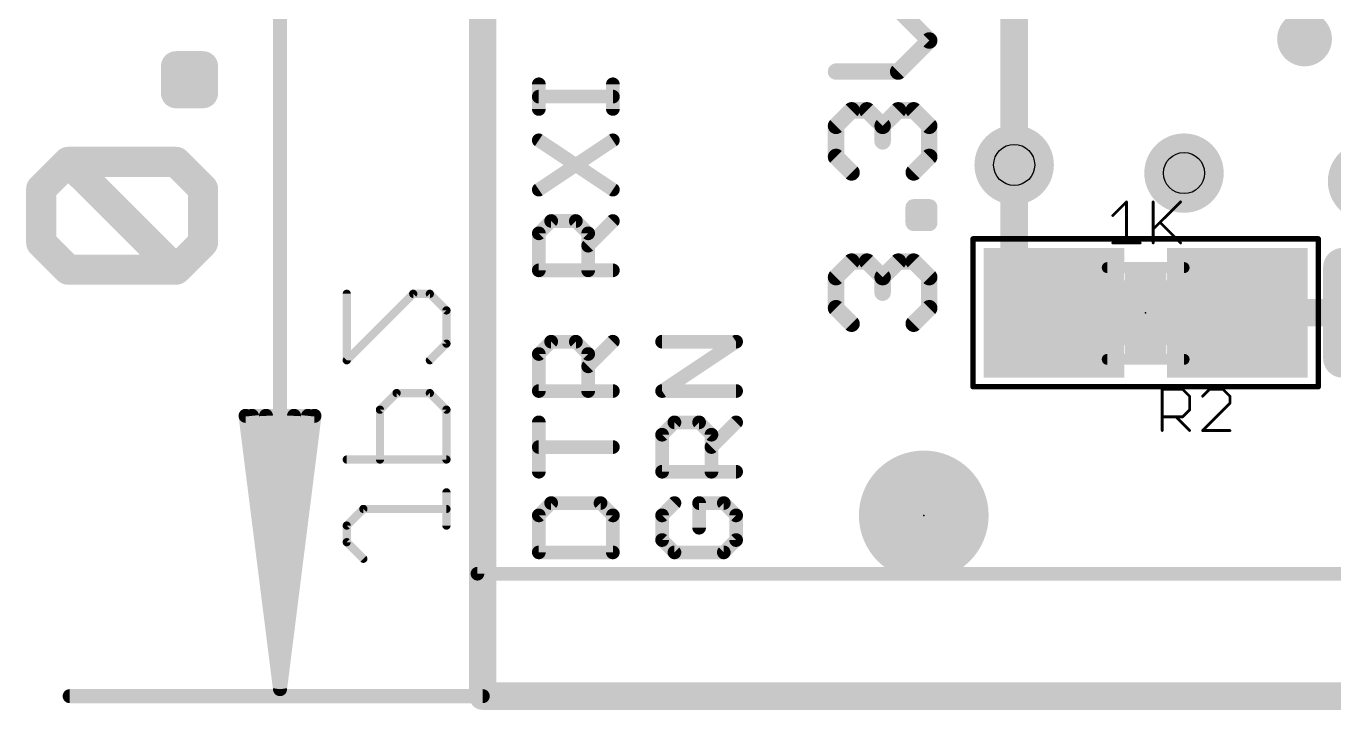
# Model space of a CAD drawing. Extents: x -39 to 68, y -15 to 21.
# Drawn here: x -4.23 to 7.89, y -0.13 to 6.21 of the extents above; entities that cross this region are included whole.
import ezdxf

# ---------------------------------------------------------------- set-up
doc = ezdxf.new("R2010")
doc.units = 0
for name, color, linetype in [('1', 12, 'CONTINUOUS'), ('16', 132, 'CONTINUOUS'), ('18', 110, 'CONTINUOUS'), ('20', 53, 'CONTINUOUS'), ('21', 53, 'CONTINUOUS'), ('22', 53, 'CONTINUOUS'), ('23', 53, 'CONTINUOUS'), ('25', 253, 'CONTINUOUS'), ('26', 253, 'CONTINUOUS'), ('27', 253, 'CONTINUOUS'), ('29', 253, 'CONTINUOUS'), ('31', 253, 'CONTINUOUS'), ('35', 253, 'CONTINUOUS'), ('39', 12, 'CONTINUOUS'), ('44', 253, 'CONTINUOUS'), ('47', 253, 'CONTINUOUS'), ('51', 53, 'CONTINUOUS')]:
    doc.layers.add(name, color=color, linetype=linetype)

# ---------------------------------------------------------------- blocks, each defined once
blk = doc.blocks.new('RECT192512X192512R30')
at = {"const_width": 0.1805}
blk.add_lwpolyline([(0.5114, -0.4211), (0.5114, 0.4211, 0.4142), (0.4211, 0.5114), (-0.4211, 0.5114, 0.4142), (-0.5114, 0.4211), (-0.5114, -0.4211, 0.4142), (-0.4211, -0.5114), (0.4211, -0.5114, 0.4142)], format="xyb", close=True, dxfattribs=at)
blk.add_solid([(-0.4465, -0.4465), (0.4465, -0.4465), (-0.4465, 0.4465), (0.4465, 0.4465)])
blk = doc.blocks.new('PIE')
at = {"const_width": 0.5}
blk.add_lwpolyline([(0, -0.25, 1), (0, 0.25, 1), (0, -0.25)], format="xyb", dxfattribs=at)
blk = doc.blocks.new('RECT')
blk.add_solid([(-0.5, -0.5), (0.5, -0.5), (-0.5, 0.5), (0.5, 0.5)])
blk = doc.blocks.new('ROUNDV')
at = {"const_width": 0.5}
blk.add_lwpolyline([(0, -0.25, 1), (0, 0.25, 1), (0, -0.25)], format="xyb", dxfattribs=at)

msp = doc.modelspace()

# ---------------------------------------------------------------- linework, layer by layer
at = {"layer": '1', "const_width": 0.254}
for points in [[(0, 0), (0, 17.272)], [(4.9276, 3.556), (4.9276, 4.9276)], [(5.2968, 3.556), (4.9276, 3.556)], [(6.9968, 3.556), (8.394, 3.556)], [(22.86, 0), (0, 0)]]:
    msp.add_lwpolyline(points, dxfattribs=at)
at = {"layer": '1', "const_width": 0.127}
for points in [[(4.9911, 4.9276, 1), (4.8641, 4.9276)], [(4.9276, 3.6195, 1), (4.9276, 3.4925)], [(5.2968, 3.4925, 1), (5.2968, 3.6195)], [(6.9968, 3.6195, 1), (6.9968, 3.4925)], [(4.8641, 3.556, 1), (4.9911, 3.556)], [(0, 0.0635, 1), (0, -0.0635)], [(-0.0635, 0, 1), (0.0635, 0)]]:
    msp.add_lwpolyline(points, format="xyb", dxfattribs=at)
at = {"layer": '16', "const_width": 0.254}
for points in [[(0, 0), (0, 17.272)], [(4.9276, 4.9276), (4.9276, 8.636)], [(22.86, 0), (0, 0)]]:
    msp.add_lwpolyline(points, dxfattribs=at)
at = {"layer": '16', "const_width": 0.127}
for points in [[(4.8641, 4.9276, 1), (4.9911, 4.9276)], [(0, 0.0635, 1), (0, -0.0635)], [(-0.0635, 0, 1), (0.0635, 0)]]:
    msp.add_lwpolyline(points, format="xyb", dxfattribs=at)
at = {"layer": '20', "const_width": 0.2032}
for points in [[(0, 0), (0, 17.272)], [(0, 0), (22.86, 0)]]:
    msp.add_lwpolyline(points, dxfattribs=at)
at = {"layer": '20', "const_width": 0.1016}
for points in [[(0, 0.0508, 1), (0, -0.0508)], [(-0.0508, 0, 1), (0.0508, 0)]]:
    msp.add_lwpolyline(points, format="xyb", dxfattribs=at)
at = {"layer": '21'}
for points, const_width in [([(4.1402, 6.0813), (3.8521, 6.3694)], 0.1524), ([(3.8521, 5.7932), (4.1402, 6.0813)], 0.1524), ([(3.2759, 5.7932), (3.8521, 5.7932)], 0.1524), ([(0.5201, 5.4465), (0.5201, 5.6753)], 0.127), ([(1.2065, 5.4465), (1.2065, 5.6753)], 0.127), ([(1.2065, 5.5609), (0.5201, 5.5609)], 0.127), ([(3.2759, 5.2898), (3.4199, 5.4339)], 0.1524), ([(3.4199, 5.4339), (3.564, 5.4339)], 0.1524), ([(3.564, 5.4339), (3.708, 5.2898)], 0.1524), ([(3.708, 5.2898), (3.8521, 5.4339)], 0.1524), ([(3.8521, 5.4339), (3.9961, 5.4339)], 0.1524), ([(3.9961, 5.4339), (4.1402, 5.2898)], 0.1524), ([(3.2759, 5.0017), (3.2759, 5.2898)], 0.1524), ([(3.708, 5.2898), (3.708, 5.1458)], 0.1524), ([(4.1402, 5.2898), (4.1402, 5.0017)], 0.1524), ([(0.5201, 4.6981), (1.2065, 5.1557)], 0.127), ([(0.5201, 5.1557), (1.2065, 4.6981)], 0.127), ([(3.4199, 4.8577), (3.2759, 5.0017)], 0.1524), ([(4.1402, 5.0017), (3.9961, 4.8577)], 0.1524), ([(3.9961, 4.3899), (3.9961, 4.534)], 0.1524), ([(3.9961, 4.534), (4.1402, 4.534)], 0.1524), ([(4.1402, 4.534), (4.1402, 4.3899)], 0.1524), ([(0.5201, 4.2929), (0.6345, 4.4073)], 0.127), ([(0.6345, 4.4073), (0.8633, 4.4073)], 0.127), ([(0.8633, 4.4073), (0.9777, 4.2929)], 0.127), ([(0.9777, 4.1785), (1.2065, 4.4073)], 0.127), ([(4.1402, 4.3899), (3.9961, 4.3899)], 0.1524), ([(0.5201, 3.9497), (0.5201, 4.2929)], 0.127), ([(0.9777, 4.2929), (0.9777, 3.9497)], 0.127), ([(1.2065, 3.9497), (0.5201, 3.9497)], 0.127), ([(3.2759, 3.8866), (3.4199, 4.0306)], 0.1524), ([(3.4199, 4.0306), (3.564, 4.0306)], 0.1524), ([(3.564, 4.0306), (3.708, 3.8866)], 0.1524), ([(3.708, 3.8866), (3.8521, 4.0306)], 0.1524), ([(3.8521, 4.0306), (3.9961, 4.0306)], 0.1524), ([(3.9961, 4.0306), (4.1402, 3.8866)], 0.1524), ([(3.2759, 3.5985), (3.2759, 3.8866)], 0.1524), ([(3.708, 3.8866), (3.708, 3.7425)], 0.1524), ([(4.1402, 3.8866), (4.1402, 3.5985)], 0.1524), ([(3.4199, 3.4544), (3.2759, 3.5985)], 0.1524), ([(4.1402, 3.5985), (3.9961, 3.4544)], 0.1524), ([(0.5201, 3.1735), (0.6345, 3.2879)], 0.127), ([(0.6345, 3.2879), (0.8633, 3.2879)], 0.127), ([(0.8633, 3.2879), (0.9777, 3.1735)], 0.127), ([(0.9777, 3.0591), (1.2065, 3.2879)], 0.127), ([(1.6631, 2.8303), (2.3495, 3.2879)], 0.127), ([(2.3495, 3.2879), (1.6631, 3.2879)], 0.127), ([(0.5201, 2.8303), (0.5201, 3.1735)], 0.127), ([(0.9777, 3.1735), (0.9777, 2.8303)], 0.127), ([(1.2065, 2.8303), (0.5201, 2.8303)], 0.127), ([(2.3495, 2.8303), (1.6631, 2.8303)], 0.127), ([(0.5201, 2.0819), (0.5201, 2.5395)], 0.127), ([(1.6631, 2.4251), (1.7775, 2.5395)], 0.127), ([(1.7775, 2.5395), (2.0063, 2.5395)], 0.127), ([(2.0063, 2.5395), (2.1207, 2.4251)], 0.127), ([(2.1207, 2.3107), (2.3495, 2.5395)], 0.127), ([(1.6631, 2.0819), (1.6631, 2.4251)], 0.127), ([(2.1207, 2.4251), (2.1207, 2.0819)], 0.127), ([(1.2065, 2.3107), (0.5201, 2.3107)], 0.127), ([(2.3495, 2.0819), (1.6631, 2.0819)], 0.127), ([(0.6345, 1.7911), (0.5201, 1.6767)], 0.127), ([(1.0921, 1.7911), (0.6345, 1.7911)], 0.127), ([(1.2065, 1.6767), (1.0921, 1.7911)], 0.127), ([(1.7775, 1.7911), (1.6631, 1.6767)], 0.127), ([(2.2351, 1.7911), (2.0063, 1.7911)], 0.127), ([(2.0063, 1.7911), (2.0063, 1.5623)], 0.127), ([(2.3495, 1.6767), (2.2351, 1.7911)], 0.127), ([(0.5201, 1.6767), (0.5201, 1.3335)], 0.127), ([(1.2065, 1.3335), (1.2065, 1.6767)], 0.127), ([(1.6631, 1.6767), (1.6631, 1.4479)], 0.127), ([(2.3495, 1.4479), (2.3495, 1.6767)], 0.127), ([(1.6631, 1.4479), (1.7775, 1.3335)], 0.127), ([(2.2351, 1.3335), (2.3495, 1.4479)], 0.127), ([(0.5201, 1.3335), (1.2065, 1.3335)], 0.127), ([(1.7775, 1.3335), (2.2351, 1.3335)], 0.127)]:
    msp.add_lwpolyline(points, dxfattribs=dict(at, const_width=const_width))
for points, const_width in [([(7.62, 5.969, 1), (7.62, 6.223, 1), (7.62, 5.969)], 0.254), ([(4.1671, 6.0544, 1), (4.1133, 6.1083)], 0.0762), ([(4.1133, 6.0544, 1), (4.1671, 6.1083)], 0.0762), ([(3.2759, 5.8313, 1), (3.2759, 5.7551)], 0.0762), ([(3.8251, 5.8201, 1), (3.879, 5.7663)], 0.0762), ([(3.8521, 5.7551, 1), (3.8521, 5.8313)], 0.0762), ([(0.5519, 5.6753, 1), (0.4884, 5.6753)], 0.0635), ([(1.2383, 5.6753, 1), (1.1748, 5.6753)], 0.0635), ([(0.5201, 5.5927, 1), (0.5201, 5.5292)], 0.0635), ([(1.2065, 5.5292, 1), (1.2065, 5.5927)], 0.0635), ([(0.4884, 5.4465, 1), (0.5519, 5.4465)], 0.0635), ([(1.1748, 5.4465, 1), (1.2383, 5.4465)], 0.0635), ([(3.4199, 5.472, 1), (3.4199, 5.3958)], 0.0762), ([(3.4469, 5.407, 1), (3.393, 5.4608)], 0.0762), ([(3.5909, 5.4608, 1), (3.537, 5.407)], 0.0762), ([(3.564, 5.3958, 1), (3.564, 5.472)], 0.0762), ([(3.8521, 5.472, 1), (3.8521, 5.3958)], 0.0762), ([(3.879, 5.407, 1), (3.8251, 5.4608)], 0.0762), ([(4.0231, 5.4608, 1), (3.9692, 5.407)], 0.0762), ([(3.9961, 5.3958, 1), (3.9961, 5.472)], 0.0762), ([(3.2489, 5.3168, 1), (3.3028, 5.2629)], 0.0762), ([(3.314, 5.2898, 1), (3.2378, 5.2898)], 0.0762), ([(3.7461, 5.2898, 1), (3.6699, 5.2898)], 0.0762), ([(3.6811, 5.3168, 1), (3.735, 5.2629)], 0.0762), ([(3.6811, 5.2629, 1), (3.735, 5.3168)], 0.0762), ([(4.1783, 5.2898, 1), (4.1021, 5.2898)], 0.0762), ([(4.1133, 5.2629, 1), (4.1671, 5.3168)], 0.0762), ([(0.5377, 5.1821, 1), (0.5025, 5.1293)], 0.0635), ([(1.2241, 5.1293, 1), (1.1889, 5.1821)], 0.0635), ([(3.6699, 5.1458, 1), (3.7461, 5.1458)], 0.0762), ([(3.3028, 5.0287, 1), (3.2489, 4.9748)], 0.0762), ([(3.2378, 5.0017, 1), (3.314, 5.0017)], 0.0762), ([(4.1021, 5.0017, 1), (4.1783, 5.0017)], 0.0762), ([(4.1671, 4.9748, 1), (4.1133, 5.0287)], 0.0762), ([(3.393, 4.8307, 1), (3.4469, 4.8846)], 0.0762), ([(3.9692, 4.8846, 1), (4.0231, 4.8307)], 0.0762), ([(0.5025, 4.7245, 1), (0.5377, 4.6717)], 0.0635), ([(1.1889, 4.6717, 1), (1.2241, 4.7245)], 0.0635), ([(4.0342, 4.534, 1), (3.958, 4.534)], 0.0762), ([(3.9961, 4.5721, 1), (3.9961, 4.4959)], 0.0762), ([(4.1783, 4.534, 1), (4.1021, 4.534)], 0.0762), ([(4.1402, 4.4959, 1), (4.1402, 4.5721)], 0.0762), ([(0.6345, 4.439, 1), (0.6345, 4.3755)], 0.0635), ([(0.657, 4.3848, 1), (0.6121, 4.4297)], 0.0635), ([(0.8858, 4.4297, 1), (0.8409, 4.3848)], 0.0635), ([(0.8633, 4.3755, 1), (0.8633, 4.439)], 0.0635), ([(1.229, 4.3848, 1), (1.184, 4.4297)], 0.0635), ([(3.9961, 4.428, 1), (3.9961, 4.3518)], 0.0762), ([(3.958, 4.3899, 1), (4.0342, 4.3899)], 0.0762), ([(4.1021, 4.3899, 1), (4.1783, 4.3899)], 0.0762), ([(4.1402, 4.3518, 1), (4.1402, 4.428)], 0.0762), ([(0.5519, 4.2929, 1), (0.4884, 4.2929)], 0.0635), ([(0.4977, 4.3153, 1), (0.5426, 4.2704)], 0.0635), ([(1.0095, 4.2929, 1), (0.946, 4.2929)], 0.0635), ([(0.9553, 4.2704, 1), (1.0002, 4.3153)], 0.0635), ([(0.9553, 4.2009, 1), (1.0002, 4.156)], 0.0635), ([(0.5201, 3.9815, 1), (0.5201, 3.9179)], 0.0635), ([(1.2065, 3.9179, 1), (1.2065, 3.9815)], 0.0635), ([(3.4199, 4.0687, 1), (3.4199, 3.9925)], 0.0762), ([(3.4469, 4.0037, 1), (3.393, 4.0576)], 0.0762), ([(3.5909, 4.0576, 1), (3.537, 4.0037)], 0.0762), ([(3.564, 3.9925, 1), (3.564, 4.0687)], 0.0762), ([(3.8521, 4.0687, 1), (3.8521, 3.9925)], 0.0762), ([(3.879, 4.0037, 1), (3.8251, 4.0576)], 0.0762), ([(4.0231, 4.0576, 1), (3.9692, 4.0037)], 0.0762), ([(3.9961, 3.9925, 1), (3.9961, 4.0687)], 0.0762), ([(0.4884, 3.9497, 1), (0.5519, 3.9497)], 0.0635), ([(0.946, 3.9497, 1), (1.0095, 3.9497)], 0.0635), ([(3.2489, 3.9135, 1), (3.3028, 3.8596)], 0.0762), ([(3.314, 3.8866, 1), (3.2378, 3.8866)], 0.0762), ([(3.7461, 3.8866, 1), (3.6699, 3.8866)], 0.0762), ([(3.6811, 3.9135, 1), (3.735, 3.8596)], 0.0762), ([(3.6811, 3.8596, 1), (3.735, 3.9135)], 0.0762), ([(4.1783, 3.8866, 1), (4.1021, 3.8866)], 0.0762), ([(4.1133, 3.8596, 1), (4.1671, 3.9135)], 0.0762), ([(3.6699, 3.7425, 1), (3.7461, 3.7425)], 0.0762), ([(3.3028, 3.6254, 1), (3.2489, 3.5715)], 0.0762), ([(4.1671, 3.5715, 1), (4.1133, 3.6254)], 0.0762), ([(3.2378, 3.5985, 1), (3.314, 3.5985)], 0.0762), ([(3.393, 3.4275, 1), (3.4469, 3.4813)], 0.0762), ([(3.9692, 3.4813, 1), (4.0231, 3.4275)], 0.0762), ([(4.1021, 3.5985, 1), (4.1783, 3.5985)], 0.0762), ([(0.6345, 3.3197, 1), (0.6345, 3.2562)], 0.0635), ([(0.657, 3.2655, 1), (0.6121, 3.3104)], 0.0635), ([(0.8858, 3.3104, 1), (0.8409, 3.2655)], 0.0635), ([(0.8633, 3.2562, 1), (0.8633, 3.3197)], 0.0635), ([(1.229, 3.2655, 1), (1.184, 3.3104)], 0.0635), ([(1.6631, 3.3197, 1), (1.6631, 3.2562)], 0.0635), ([(2.3671, 3.2615, 1), (2.3319, 3.3143)], 0.0635), ([(2.3495, 3.2562, 1), (2.3495, 3.3197)], 0.0635), ([(0.5519, 3.1735, 1), (0.4884, 3.1735)], 0.0635), ([(0.4977, 3.196, 1), (0.5426, 3.1511)], 0.0635), ([(1.0095, 3.1735, 1), (0.946, 3.1735)], 0.0635), ([(0.9553, 3.1511, 1), (1.0002, 3.196)], 0.0635), ([(0.9553, 3.0816, 1), (1.0002, 3.0367)], 0.0635), ([(0.5201, 2.8621, 1), (0.5201, 2.7986)], 0.0635), ([(0.4884, 2.8303, 1), (0.5519, 2.8303)], 0.0635), ([(0.946, 2.8303, 1), (1.0095, 2.8303)], 0.0635), ([(1.2065, 2.7986, 1), (1.2065, 2.8621)], 0.0635), ([(1.6631, 2.8621, 1), (1.6631, 2.7986)], 0.0635), ([(1.6455, 2.8567, 1), (1.6807, 2.8039)], 0.0635), ([(2.3495, 2.7986, 1), (2.3495, 2.8621)], 0.0635), ([(0.5519, 2.5395, 1), (0.4884, 2.5395)], 0.0635), ([(1.7775, 2.5713, 1), (1.7775, 2.5078)], 0.0635), ([(1.8, 2.5171, 1), (1.7551, 2.562)], 0.0635), ([(2.0288, 2.562, 1), (1.9839, 2.5171)], 0.0635), ([(2.0063, 2.5078, 1), (2.0063, 2.5713)], 0.0635), ([(2.372, 2.5171, 1), (2.327, 2.562)], 0.0635), ([(1.6949, 2.4251, 1), (1.6314, 2.4251)], 0.0635), ([(1.6407, 2.4476, 1), (1.6856, 2.4027)], 0.0635), ([(2.1525, 2.4251, 1), (2.089, 2.4251)], 0.0635), ([(2.0983, 2.4027, 1), (2.1432, 2.4476)], 0.0635), ([(0.5201, 2.3425, 1), (0.5201, 2.279)], 0.0635), ([(1.2065, 2.279, 1), (1.2065, 2.3425)], 0.0635), ([(2.0983, 2.3332, 1), (2.1432, 2.2883)], 0.0635), ([(0.4884, 2.0819, 1), (0.5519, 2.0819)], 0.0635), ([(1.6631, 2.1137, 1), (1.6631, 2.0502)], 0.0635), ([(1.6314, 2.0819, 1), (1.6949, 2.0819)], 0.0635), ([(2.089, 2.0819, 1), (2.1525, 2.0819)], 0.0635), ([(2.3495, 2.0502, 1), (2.3495, 2.1137)], 0.0635), ([(0.6345, 1.8228, 1), (0.6345, 1.7593)], 0.0635), ([(0.657, 1.7686, 1), (0.6121, 1.8135)], 0.0635), ([(1.1146, 1.8135, 1), (1.0697, 1.7686)], 0.0635), ([(1.0921, 1.7593, 1), (1.0921, 1.8228)], 0.0635), ([(1.8, 1.7686, 1), (1.7551, 1.8135)], 0.0635), ([(2.0381, 1.7911, 1), (1.9746, 1.7911)], 0.0635), ([(2.0063, 1.8228, 1), (2.0063, 1.7593)], 0.0635), ([(2.2576, 1.8135, 1), (2.2127, 1.7686)], 0.0635), ([(2.2351, 1.7593, 1), (2.2351, 1.8228)], 0.0635), ([(0.5519, 1.6767, 1), (0.4884, 1.6767)], 0.0635), ([(0.4977, 1.6991, 1), (0.5426, 1.6542)], 0.0635), ([(1.2383, 1.6767, 1), (1.1748, 1.6767)], 0.0635), ([(1.184, 1.6542, 1), (1.229, 1.6991)], 0.0635), ([(1.6949, 1.6767, 1), (1.6314, 1.6767)], 0.0635), ([(1.6407, 1.6991, 1), (1.6856, 1.6542)], 0.0635), ([(2.3813, 1.6767, 1), (2.3177, 1.6767)], 0.0635), ([(2.327, 1.6542, 1), (2.372, 1.6991)], 0.0635), ([(1.9746, 1.5623, 1), (2.0381, 1.5623)], 0.0635), ([(1.6314, 1.4479, 1), (1.6949, 1.4479)], 0.0635), ([(1.6856, 1.4703, 1), (1.6407, 1.4254)], 0.0635), ([(2.3177, 1.4479, 1), (2.3813, 1.4479)], 0.0635), ([(2.372, 1.4254, 1), (2.327, 1.4703)], 0.0635), ([(0.5201, 1.3653, 1), (0.5201, 1.3018)], 0.0635), ([(0.4884, 1.3335, 1), (0.5519, 1.3335)], 0.0635), ([(1.1748, 1.3335, 1), (1.2383, 1.3335)], 0.0635), ([(1.2065, 1.3018, 1), (1.2065, 1.3653)], 0.0635), ([(1.7775, 1.3653, 1), (1.7775, 1.3018)], 0.0635), ([(1.7551, 1.311, 1), (1.8, 1.356)], 0.0635), ([(2.2127, 1.356, 1), (2.2576, 1.311)], 0.0635), ([(2.2351, 1.3018, 1), (2.2351, 1.3653)], 0.0635)]:
    msp.add_lwpolyline(points, format="xyb", dxfattribs=dict(at, const_width=const_width))
at = {"layer": '22', "const_width": 0.127}
for points in [[(-0.049, 1.136), (-0.049, 16.136)], [(8.451, 1.136), (-0.049, 1.136)]]:
    msp.add_lwpolyline(points, dxfattribs=at)
at = {"layer": '22', "const_width": 0.0635}
for points in [[(-0.049, 1.1678, 1), (-0.049, 1.1043)], [(-0.0808, 1.136, 1), (-0.0173, 1.136)]]:
    msp.add_lwpolyline(points, format="xyb", dxfattribs=at)
at = {"layer": '23'}
for p in [(6.1468, 3.556), (4.0894, 1.6764)]:
    msp.add_point(p, dxfattribs=at)
at = {"layer": '25', "const_width": 0.0127}
for points in [[(6.3001, 2.8515, 1), (6.3001, 2.8388)], [(6.3064, 2.8451, 1), (6.2937, 2.8451)], [(6.4952, 2.8496, 1), (6.4863, 2.8406)], [(6.4907, 2.8388, 1), (6.4907, 2.8515)], [(6.5607, 2.7816, 1), (6.548, 2.7816)], [(6.5498, 2.7771, 1), (6.5588, 2.7861)], [(6.6698, 2.7861, 1), (6.6788, 2.7771)], [(6.7378, 2.8515, 1), (6.7378, 2.8388)], [(6.7423, 2.8406, 1), (6.7334, 2.8496)], [(6.8694, 2.8496, 1), (6.8605, 2.8406)], [(6.865, 2.8388, 1), (6.865, 2.8515)], [(6.9349, 2.7816, 1), (6.9222, 2.7816)], [(6.924, 2.7771, 1), (6.933, 2.7861)], [(6.9222, 2.718, 1), (6.9349, 2.718)], [(6.933, 2.7135, 1), (6.924, 2.7225)], [(6.3001, 2.5973, 1), (6.3001, 2.5846)], [(6.4317, 2.5954, 1), (6.4227, 2.5864)], [(6.4863, 2.5954, 1), (6.4952, 2.5864)], [(6.4907, 2.5846, 1), (6.4907, 2.5973)], [(6.548, 2.6545, 1), (6.5607, 2.6545)], [(6.5588, 2.65, 1), (6.5498, 2.659)], [(6.2937, 2.4638, 1), (6.3064, 2.4638)], [(6.5498, 2.4593, 1), (6.5588, 2.4683)], [(6.6743, 2.4701, 1), (6.6743, 2.4575)], [(6.6698, 2.4683, 1), (6.6788, 2.4593)], [(6.9285, 2.4575, 1), (6.9285, 2.4701)]]:
    msp.add_lwpolyline(points, format="xyb", dxfattribs=at)
at = {"layer": '25', "const_width": 0.0254}
for points in [[(6.3001, 2.4638), (6.3001, 2.8451)], [(6.3001, 2.8451), (6.4907, 2.8451)], [(6.4907, 2.8451), (6.5543, 2.7816)], [(6.5543, 2.7816), (6.5543, 2.6545)], [(6.7378, 2.8451), (6.6743, 2.7816)], [(6.865, 2.8451), (6.7378, 2.8451)], [(6.9285, 2.7816), (6.865, 2.8451)], [(6.9285, 2.718), (6.9285, 2.7816)], [(6.6743, 2.4638), (6.9285, 2.718)], [(6.4907, 2.5909), (6.3001, 2.5909)], [(6.4272, 2.5909), (6.5543, 2.4638)], [(6.5543, 2.6545), (6.4907, 2.5909)], [(6.9285, 2.4638), (6.6743, 2.4638)]]:
    msp.add_lwpolyline(points, dxfattribs=at)
at = {"layer": '26', "const_width": 0.0381}
for points in [[(-1.2419, 3.7321, 1), (-1.28, 3.7321)], [(-0.6445, 3.7511, 1), (-0.6445, 3.713)], [(-0.631, 3.7186, 1), (-0.658, 3.7455)], [(-0.4769, 3.7455, 1), (-0.5039, 3.7186)], [(-0.4904, 3.713, 1), (-0.4904, 3.7511)], [(-0.3173, 3.578, 1), (-0.3554, 3.578)], [(-0.3498, 3.5645, 1), (-0.3228, 3.5914)], [(-0.3554, 3.2698, 1), (-0.3173, 3.2698)], [(-0.3228, 3.2563, 1), (-0.3498, 3.2832)], [(-1.28, 3.1157, 1), (-1.2419, 3.1157)], [(-1.2744, 3.1291, 1), (-1.2474, 3.1022)], [(-0.5039, 3.1291, 1), (-0.4769, 3.1022)], [(-0.7986, 2.8303, 1), (-0.7986, 2.7922)], [(-0.7851, 2.7978, 1), (-0.8121, 2.8247)], [(-0.4769, 2.8247, 1), (-0.5039, 2.7978)], [(-0.4904, 2.7922, 1), (-0.4904, 2.8303)], [(-0.9337, 2.6572, 1), (-0.9718, 2.6572)], [(-0.9662, 2.6706, 1), (-0.9392, 2.6437)], [(-0.3173, 2.6572, 1), (-0.3554, 2.6572)], [(-0.3498, 2.6437, 1), (-0.3228, 2.6706)], [(-1.2609, 2.2139, 1), (-1.2609, 2.1758)], [(-0.9718, 2.1949, 1), (-0.9337, 2.1949)], [(-0.3554, 2.1949, 1), (-0.3173, 2.1949)], [(-0.3363, 2.1758, 1), (-0.3363, 2.2139)], [(-0.3173, 1.8905, 1), (-0.3554, 1.8905)], [(-1.1068, 1.7554, 1), (-1.1068, 1.7173)], [(-1.0933, 1.7229, 1), (-1.1203, 1.7499)], [(-0.3363, 1.7173, 1), (-0.3363, 1.7554)], [(-1.2419, 1.5823, 1), (-1.28, 1.5823)], [(-1.2744, 1.5958, 1), (-1.2474, 1.5688)], [(-0.3554, 1.5823, 1), (-0.3173, 1.5823)], [(-1.2474, 1.4417, 1), (-1.2744, 1.4147)], [(-1.28, 1.4282, 1), (-1.2419, 1.4282)], [(-1.1203, 1.2606, 1), (-1.0933, 1.2876)]]:
    msp.add_lwpolyline(points, format="xyb", dxfattribs=at)
at = {"layer": '26', "const_width": 0.0762}
for points in [[(-1.2609, 3.7321), (-1.2609, 3.1157)], [(-1.2609, 3.1157), (-0.6445, 3.7321)], [(-0.6445, 3.7321), (-0.4904, 3.7321)], [(-0.4904, 3.7321), (-0.3363, 3.578)], [(-0.3363, 3.578), (-0.3363, 3.2698)], [(-0.3363, 3.2698), (-0.4904, 3.1157)], [(-0.7986, 2.8113), (-0.9527, 2.6572)], [(-0.4904, 2.8113), (-0.7986, 2.8113)], [(-0.3363, 2.6572), (-0.4904, 2.8113)], [(-0.9527, 2.6572), (-0.9527, 2.1949)], [(-0.3363, 2.1949), (-0.3363, 2.6572)], [(-1.2609, 2.1949), (-0.3363, 2.1949)], [(-0.3363, 1.5823), (-0.3363, 1.8905)], [(-1.2609, 1.5823), (-1.1068, 1.7364)], [(-1.1068, 1.7364), (-0.3363, 1.7364)], [(-1.2609, 1.4282), (-1.2609, 1.5823)], [(-1.1068, 1.2741), (-1.2609, 1.4282)]]:
    msp.add_lwpolyline(points, dxfattribs=at)
at = {"layer": '27', "const_width": 0.0254}
for points in [[(5.842, 4.4579), (5.9691, 4.585)], [(5.9691, 4.585), (5.9691, 4.2037)], [(6.2162, 4.585), (6.2162, 4.2037)], [(6.2162, 4.3308), (6.4704, 4.585)], [(6.2798, 4.3944), (6.4704, 4.2037)], [(5.842, 4.2037), (6.0962, 4.2037)]]:
    msp.add_lwpolyline(points, dxfattribs=at)
at = {"layer": '27', "const_width": 0.0127}
for points in [[(5.9755, 4.585, 1), (5.9628, 4.585)], [(5.9736, 4.5805, 1), (5.9646, 4.5895)], [(6.2226, 4.585, 1), (6.2099, 4.585)], [(6.4749, 4.5805, 1), (6.4659, 4.5895)], [(5.8375, 4.4624, 1), (5.8465, 4.4534)], [(6.2842, 4.3989, 1), (6.2753, 4.3899)], [(6.2117, 4.3353, 1), (6.2207, 4.3263)], [(5.842, 4.2101, 1), (5.842, 4.1974)], [(5.9628, 4.2037, 1), (5.9755, 4.2037)], [(6.0962, 4.1974, 1), (6.0962, 4.2101)], [(6.2099, 4.2037, 1), (6.2226, 4.2037)], [(6.4659, 4.1992, 1), (6.4749, 4.2082)]]:
    msp.add_lwpolyline(points, format="xyb", dxfattribs=at)
at = {"layer": '39', "const_width": 0.0508}
for points in [[(4.5466, 2.8702), (4.5466, 4.2418)], [(4.5466, 4.2418), (7.747, 4.2418)], [(7.747, 4.2418), (7.747, 2.8702)], [(7.747, 2.8702), (4.5466, 2.8702)]]:
    msp.add_lwpolyline(points, dxfattribs=at)
at = {"layer": '39', "const_width": 0.0254}
for points in [[(4.5593, 4.2418, 1), (4.5339, 4.2418)], [(4.5466, 4.2545, 1), (4.5466, 4.2291)], [(7.7597, 4.2418, 1), (7.7343, 4.2418)], [(7.747, 4.2291, 1), (7.747, 4.2545)], [(4.5466, 2.8829, 1), (4.5466, 2.8575)], [(4.5339, 2.8702, 1), (4.5593, 2.8702)], [(7.7343, 2.8702, 1), (7.7597, 2.8702)], [(7.747, 2.8575, 1), (7.747, 2.8829)]]:
    msp.add_lwpolyline(points, format="xyb", dxfattribs=at)
at = {"layer": '44'}
for centre in [(4.9276, 4.9276), (6.5024, 4.8514)]:
    msp.add_circle(centre, 0.1905, dxfattribs=at)
at = {"layer": '47'}
for points, const_width in [([(-1.8796, 0.065), (-1.8796, 17.207)], 0.13), ([(-2.8438, 5.5929), (-2.8438, 5.8429)], 0.2794), ([(-2.8438, 5.8429), (-2.5938, 5.8429)], 0.2794), ([(-2.5938, 5.8429), (-2.5938, 5.5929)], 0.2794), ([(-2.5938, 5.5929), (-2.8438, 5.5929)], 0.2794), ([(-4.0937, 4.7057), (-3.8437, 4.9556)], 0.2794), ([(-3.8437, 4.9556), (-2.8438, 4.9556)], 0.2794), ([(-2.8438, 3.9557), (-3.8437, 4.9556)], 0.2794), ([(-2.8438, 4.9556), (-2.5938, 4.7057)], 0.2794), ([(-4.0937, 4.2057), (-4.0937, 4.7057)], 0.2794), ([(-2.5938, 4.7057), (-2.5938, 4.2057)], 0.2794), ([(-3.8437, 3.9557), (-4.0937, 4.2057)], 0.2794), ([(-2.5938, 4.2057), (-2.8438, 3.9557)], 0.2794), ([(-2.8438, 3.9557), (-3.8437, 3.9557)], 0.2794), ([(-1.8796, 0.065), (-2.1988, 2.6)], 0.13), ([(-2.1988, 2.6), (-1.5604, 2.6)], 0.13), ([(-1.8796, 0.065), (-2.1396, 2.6)], 0.13), ([(-1.8796, 0.065), (-2.0096, 2.6)], 0.13), ([(-1.5604, 2.6), (-1.8796, 0.065)], 0.13), ([(-1.7496, 2.6), (-1.8796, 0.065)], 0.13), ([(-1.6196, 2.6), (-1.8796, 0.065)], 0.13), ([(0, 0), (-3.8296, 0)], 0.13)]:
    msp.add_lwpolyline(points, dxfattribs=dict(at, const_width=const_width))
for points, const_width in [([(-2.7739, 5.8429, 1), (-2.9136, 5.8429)], 0.1397), ([(-2.8438, 5.9127, 1), (-2.8438, 5.773)], 0.1397), ([(-2.524, 5.8429, 1), (-2.6637, 5.8429)], 0.1397), ([(-2.5938, 5.773, 1), (-2.5938, 5.9127)], 0.1397), ([(-2.8438, 5.6627, 1), (-2.8438, 5.523)], 0.1397), ([(-2.5938, 5.523, 1), (-2.5938, 5.6627)], 0.1397), ([(-2.9136, 5.5929, 1), (-2.7739, 5.5929)], 0.1397), ([(-2.6637, 5.5929, 1), (-2.524, 5.5929)], 0.1397), ([(-3.8437, 5.0255, 1), (-3.8437, 4.8858)], 0.1397), ([(-3.7943, 5.005, 1), (-3.8931, 4.9063)], 0.1397), ([(-3.7943, 4.9063, 1), (-3.8931, 5.005)], 0.1397), ([(-2.7944, 5.005, 1), (-2.8932, 4.9063)], 0.1397), ([(-2.8438, 4.8858, 1), (-2.8438, 5.0255)], 0.1397), ([(-4.0238, 4.7057, 1), (-4.1635, 4.7057)], 0.1397), ([(-4.1431, 4.7551, 1), (-4.0443, 4.6563)], 0.1397), ([(-2.524, 4.7057, 1), (-2.6637, 4.7057)], 0.1397), ([(-2.6432, 4.6563, 1), (-2.5444, 4.7551)], 0.1397), ([(-4.0443, 4.2551, 1), (-4.1431, 4.1563)], 0.1397), ([(-4.1635, 4.2057, 1), (-4.0238, 4.2057)], 0.1397), ([(-2.6637, 4.2057, 1), (-2.524, 4.2057)], 0.1397), ([(-2.5444, 4.1563, 1), (-2.6432, 4.2551)], 0.1397), ([(-3.8437, 4.0256, 1), (-3.8437, 3.8859)], 0.1397), ([(-3.8931, 3.9063, 1), (-3.7943, 4.0051)], 0.1397), ([(-2.8932, 4.0051, 1), (-2.7944, 3.9063)], 0.1397), ([(-2.8932, 3.9063, 1), (-2.7944, 4.0051)], 0.1397), ([(-2.8438, 3.8859, 1), (-2.8438, 4.0256)], 0.1397), ([(-2.1666, 2.6041, 1), (-2.2311, 2.5959)], 0.065), ([(-2.1988, 2.6325, 1), (-2.1988, 2.5675)], 0.065), ([(-2.1073, 2.6033, 1), (-2.1719, 2.5967)], 0.065), ([(-1.9771, 2.6017, 1), (-2.0421, 2.5983)], 0.065), ([(-1.7171, 2.5983, 1), (-1.7821, 2.6017)], 0.065), ([(-1.5873, 2.5967, 1), (-1.6519, 2.6033)], 0.065), ([(-1.5281, 2.5959, 1), (-1.5926, 2.6041)], 0.065), ([(-1.5604, 2.5675, 1), (-1.5604, 2.6325)], 0.065), ([(-3.8296, 0.0325, 1), (-3.8296, -0.0325)], 0.065), ([(-1.9118, 0.0691, 1), (-1.8474, 0.0609)], 0.065), ([(-1.9119, 0.0683, 1), (-1.8473, 0.0617)], 0.065), ([(-1.9121, 0.0633, 1), (-1.8471, 0.0667)], 0.065), ([(-1.9121, 0.0667, 1), (-1.8471, 0.0633)], 0.065), ([(-1.9121, 0.065, 1), (-1.8471, 0.065)], 0.065), ([(-1.9119, 0.0617, 1), (-1.8473, 0.0683)], 0.065), ([(-1.9118, 0.0609, 1), (-1.8474, 0.0691)], 0.065), ([(0, -0.0325, 1), (0, 0.0325)], 0.065)]:
    msp.add_lwpolyline(points, format="xyb", dxfattribs=dict(at, const_width=const_width))
at = {"layer": '51', "const_width": 0.1016}
for points in [[(6.5028, 3.975), (5.7908, 3.975)], [(6.5028, 3.124), (5.7908, 3.124)]]:
    msp.add_lwpolyline(points, dxfattribs=at)
at = {"layer": '51', "const_width": 0.0508}
for points in [[(5.7908, 4.0004, 1), (5.7908, 3.9496)], [(6.5028, 3.9496, 1), (6.5028, 4.0004)], [(5.7908, 3.1494, 1), (5.7908, 3.0986)], [(6.5028, 3.0986, 1), (6.5028, 3.1494)]]:
    msp.add_lwpolyline(points, format="xyb", dxfattribs=at)

# ---------------------------------------------------------------- block references
at = {"layer": '1', "xscale": 1.1, "rotation": 180}
for p in [(5.2968, 3.556), (6.9968, 3.556)]:
    msp.add_blockref('RECT', p, dxfattribs=at)
at = {"layer": '1'}
msp.add_blockref('PIE', (4.0894, 1.6764), dxfattribs=at)
at = {"layer": '18', "xscale": 0.7366, "yscale": 0.7366}
for p in [(4.9276, 4.9276), (4.9276, 4.9276), (6.5024, 4.8514), (6.5024, 4.8514), (8.2042, 4.7752), (8.2042, 4.7752)]:
    msp.add_blockref('ROUNDV', p, dxfattribs=at)
at = {"layer": '21', "xscale": 0.381, "yscale": 0.762, "rotation": 180}
msp.add_blockref('RECT', (6.1468, 3.556), dxfattribs=at)
at = {"layer": '29', "xscale": 1.3032, "yscale": 1.2032, "rotation": 180}
for p in [(5.2968, 3.556), (6.9968, 3.556)]:
    msp.add_blockref('RECT', p, dxfattribs=at)
at = {"layer": '29', "rotation": 270}
msp.add_blockref('RECT192512X192512R30', (8.394, 3.556), dxfattribs=at)
at = {"layer": '29', "xscale": 1.2032, "yscale": 1.2032}
msp.add_blockref('PIE', (4.0894, 1.6764), dxfattribs=at)
at = {"layer": '31', "xscale": 1.1, "rotation": 180}
for p in [(5.2968, 3.556), (6.9968, 3.556)]:
    msp.add_blockref('RECT', p, dxfattribs=at)
at = {"layer": '35', "xscale": 0.3998, "yscale": 0.6, "rotation": 180}
msp.add_blockref('RECT', (6.1468, 3.556), dxfattribs=at)
at = {"layer": '51', "xscale": 0.5001, "yscale": 0.95, "rotation": 180}
for p in [(5.5666, 3.5509), (6.735, 3.5509)]:
    msp.add_blockref('RECT', p, dxfattribs=at)

doc.saveas('drawing.dxf')
